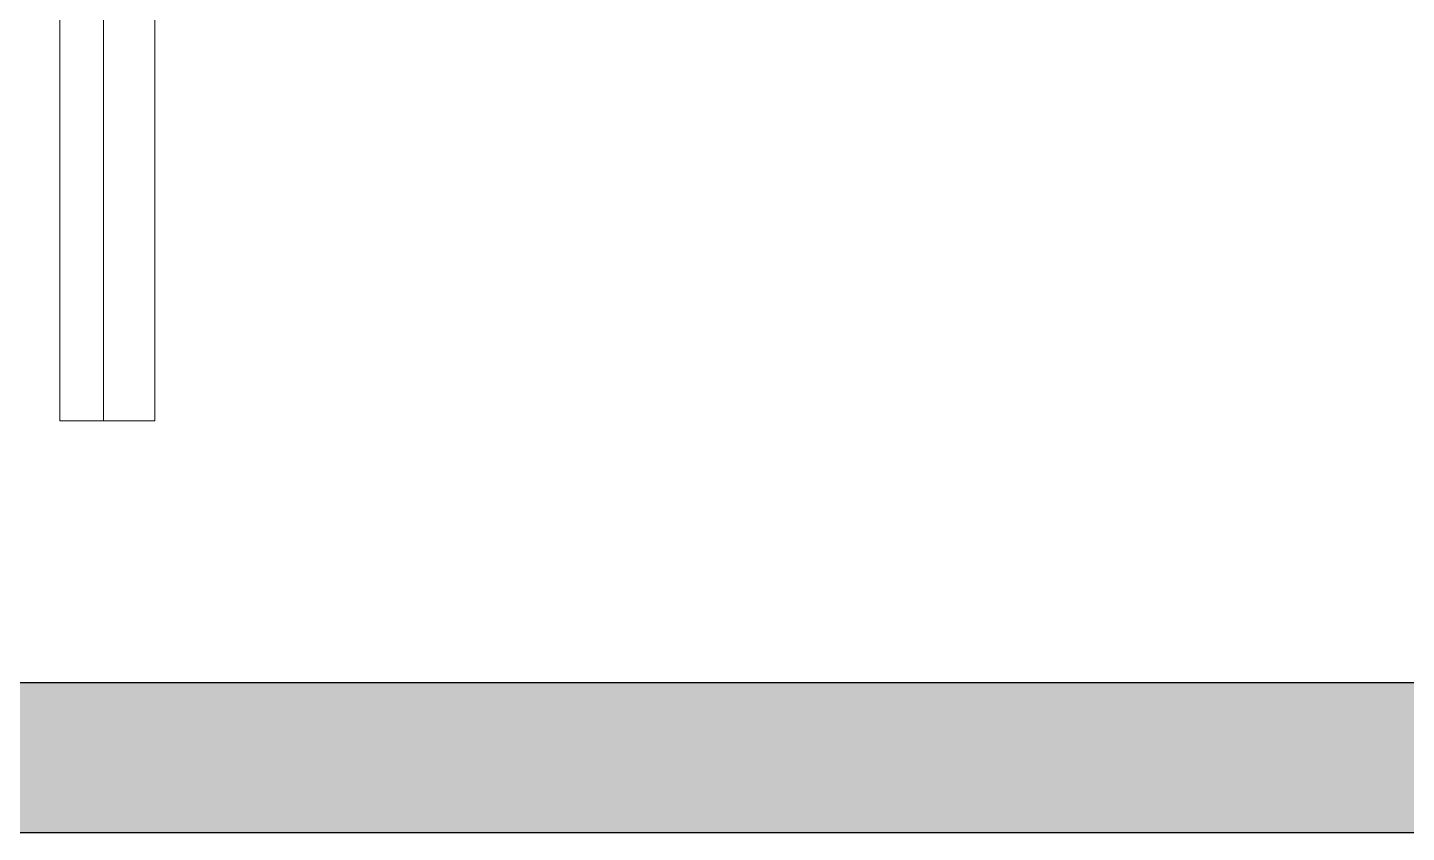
# Model space of a CAD drawing. Header units: millimetres. Extents: x 155927 to 317870, y -36033 to 97293.
# Drawn here: x 159734 to 160675, y 29806 to 30355 of the extents above; entities that cross this region are included whole.
import ezdxf

# ---------------------------------------------------------------- set-up
doc = ezdxf.new("R2010")
doc.units = ezdxf.units.MM
doc.header["$MEASUREMENT"] = 0
for name, color, linetype, lineweight in [('A-WALL-PATT', 7, 'CONTINUOUS', 9), ('I-FURN', 8, 'CONTINUOUS', 9), ('I-WALL', 7, 'CONTINUOUS', 9)]:
    doc.layers.add(name, color=color, linetype=linetype, lineweight=lineweight)

msp = doc.modelspace()

# ---------------------------------------------------------------- hatches: boundary and pattern name
at = {"layer": 'A-WALL-PATT'}
h = msp.add_hatch(color=256, dxfattribs=at)
h.paths.add_polyline_path([(166100.33, 29805.61), (167502.45, 29805.61), (167502.45, 29907.61), (166100.33, 29907.61)], flags=0)
h.paths.add_polyline_path([(164753.33, 29805.61), (165090.33, 29805.61), (165090.33, 29907.61), (164753.33, 29907.61)], flags=0)
h.paths.add_polyline_path([(162121.33, 29805.61), (163743.33, 29805.61), (163743.33, 29907.61), (162121.33, 29907.61)], flags=0)
h.paths.add_polyline_path([(161111.33, 29805.61), (161111.33, 29907.61), (158219.83, 29907.61), (158219.83, 29805.61), (160684.64, 29805.61)], flags=0)
h.paths.add_polyline_path([(156862.83, 29805.61), (157209.83, 29805.61), (157209.83, 29907.61), (156862.83, 29907.61)], flags=0)

# ---------------------------------------------------------------- linework, layer by layer
at = {"layer": 'I-FURN'}
for p, q in [((159755.95, 30086.25), (159755.95, 32486.25)), ((159785.95, 32486.25), (159785.95, 30086.25)), ((159785.95, 32486.25), (159785.95, 30086.25)), ((159820.95, 30086.25), (159820.95, 32486.25)), ((159785.95, 30086.25), (159755.95, 30086.25)), ((159785.95, 30086.25), (159820.95, 30086.25))]:
    msp.add_line(p, q, dxfattribs=at)
at = {"layer": 'I-WALL', "lineweight": 30}
for p, q in [((161111.33, 29907.61), (159716.74, 29907.61)), ((158219.83, 29805.61), (161111.33, 29805.61))]:
    msp.add_line(p, q, dxfattribs=at)

doc.saveas('drawing.dxf')
